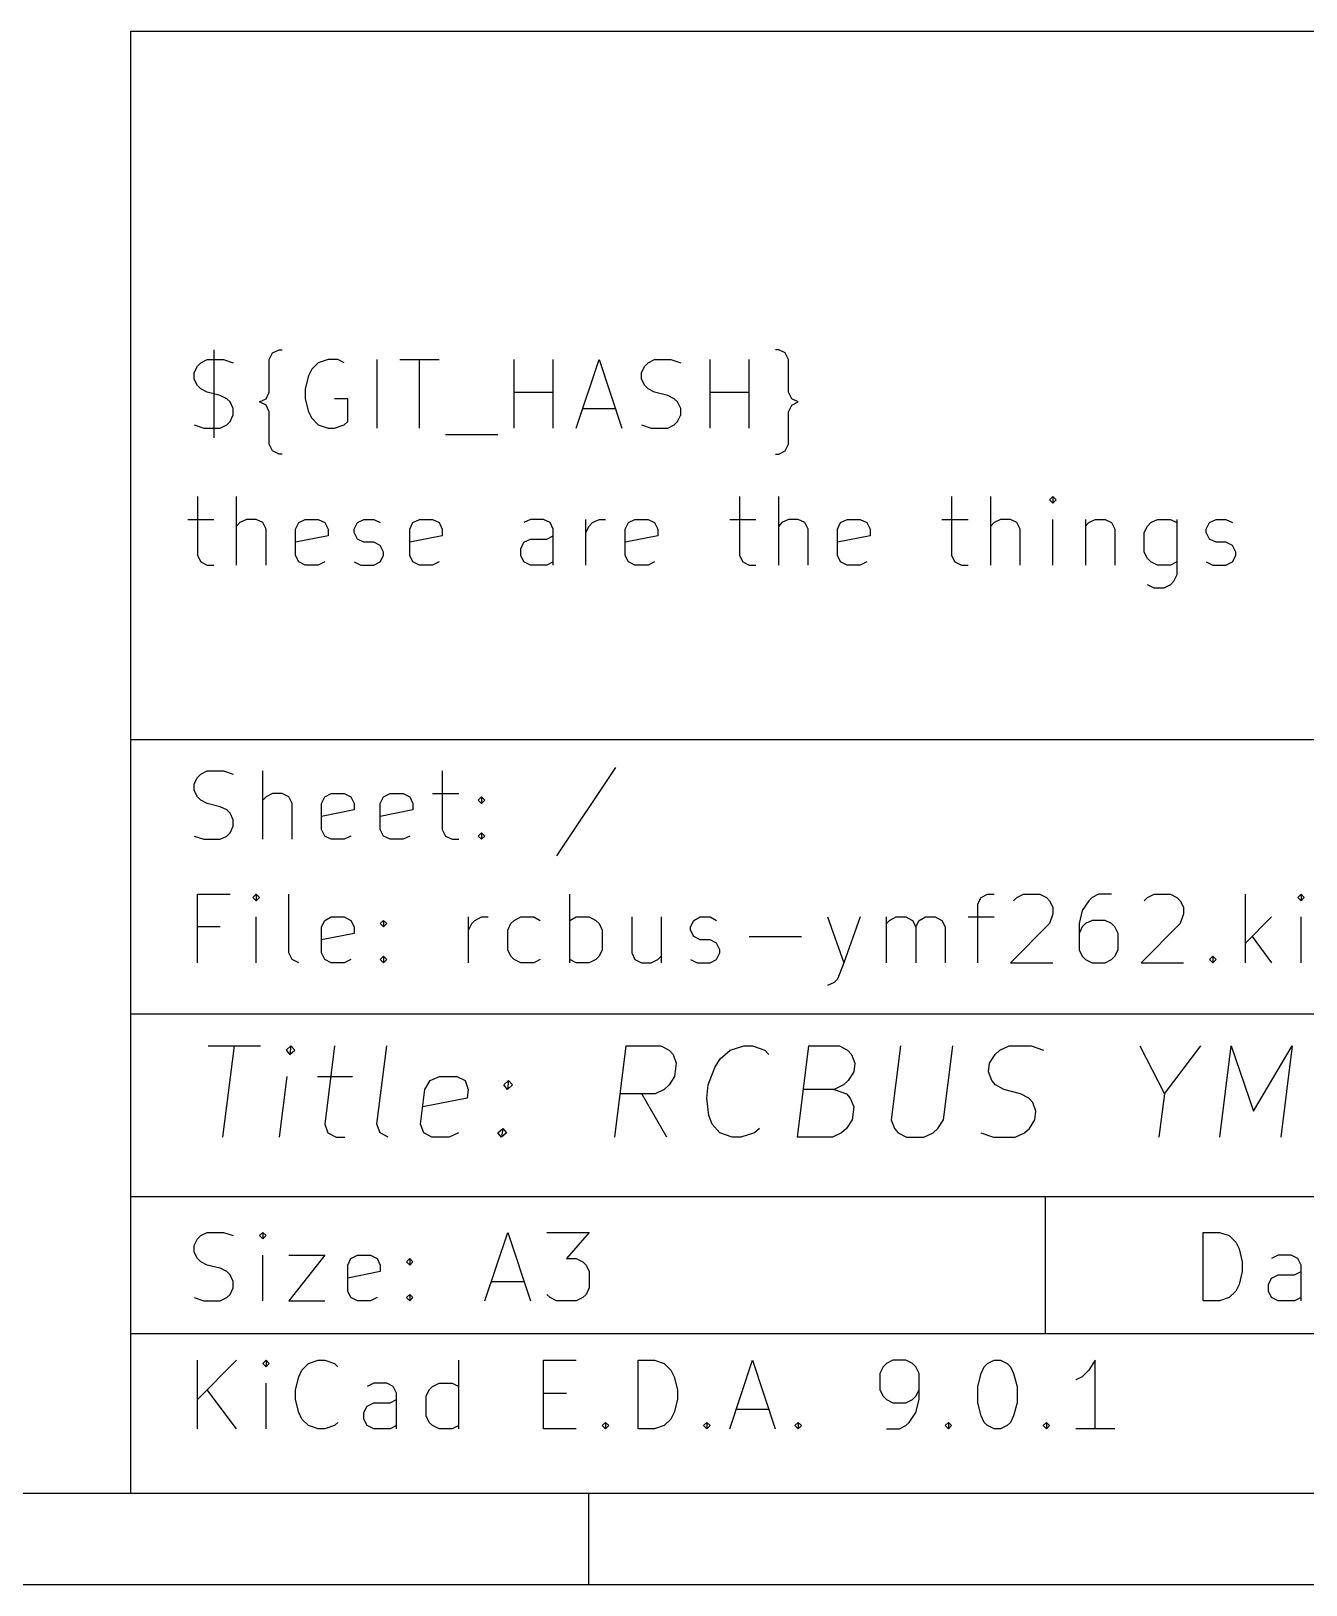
# Model space of a CAD drawing. Extents: x 0.4 to 16.1, y -11.3 to -0.4.
# Drawn here: x 11.725 to 12.823, y -11.299 to -9.961 of the extents above; entities that cross this region are included whole.
import ezdxf

# ---------------------------------------------------------------- set-up
doc = ezdxf.new("R2010")
doc.units = 0
doc.header["$MEASUREMENT"] = 0
doc.layers.add('RED2', color=1, linetype='CONTINUOUS')

msp = doc.modelspace()

# ---------------------------------------------------------------- linework, layer by layer
at = {"layer": 'RED2', "linetype": 'CONTINUOUS'}
for p, q in [((11.8106, -9.9607), (16.0626, -9.9607)), ((11.8106, -11.2206), (11.8106, -9.9607)), ((11.882, -10.2352), (11.882, -10.3111)), ((11.9298, -10.2436), (11.9326, -10.238)), ((11.9326, -10.238), (11.9382, -10.2352)), ((11.9382, -10.2352), (11.941, -10.2352)), ((12.3685, -10.2352), (12.3657, -10.2352)), ((12.3741, -10.238), (12.3685, -10.2352)), ((12.3769, -10.2436), (12.3741, -10.238)), ((11.8651, -10.2549), (11.8679, -10.2493)), ((11.8679, -10.2493), (11.8707, -10.2464)), ((11.8707, -10.2464), (11.8763, -10.2436)), ((11.8763, -10.2436), (11.8904, -10.2436)), ((11.8904, -10.2436), (11.8988, -10.2464)), ((11.9298, -10.2718), (11.9298, -10.2436)), ((11.9663, -10.2521), (11.9635, -10.2577)), ((11.972, -10.2464), (11.9663, -10.2521)), ((11.9804, -10.2436), (11.972, -10.2464)), ((11.9888, -10.2436), (11.9804, -10.2436)), ((11.9944, -10.2464), (11.9888, -10.2436)), ((12.0226, -10.3027), (12.0226, -10.2436)), ((12.0423, -10.2436), (12.076, -10.2436)), ((12.0591, -10.3027), (12.0591, -10.2436)), ((12.1407, -10.3027), (12.1407, -10.2436)), ((12.1744, -10.3027), (12.1744, -10.2436)), ((12.1941, -10.3027), (12.2138, -10.2436)), ((12.2138, -10.2436), (12.2335, -10.3027)), ((12.2504, -10.2549), (12.2532, -10.2493)), ((12.2532, -10.2493), (12.256, -10.2464)), ((12.256, -10.2464), (12.2616, -10.2436)), ((12.2616, -10.2436), (12.2757, -10.2436)), ((12.2757, -10.2436), (12.2841, -10.2464)), ((12.3094, -10.3027), (12.3094, -10.2436)), ((12.3432, -10.3027), (12.3432, -10.2436)), ((12.3769, -10.2718), (12.3769, -10.2436)), ((11.8651, -10.2605), (11.8651, -10.2549)), ((11.8679, -10.2661), (11.8651, -10.2605)), ((11.8707, -10.2689), (11.8679, -10.2661)), ((11.9635, -10.2577), (11.9607, -10.2689)), ((12.2504, -10.2605), (12.2504, -10.2549)), ((12.2532, -10.2661), (12.2504, -10.2605)), ((12.256, -10.2689), (12.2532, -10.2661)), ((11.8763, -10.2718), (11.8707, -10.2689)), ((11.8876, -10.2746), (11.8763, -10.2718)), ((11.8932, -10.2774), (11.8876, -10.2746)), ((11.896, -10.2802), (11.8932, -10.2774)), ((11.8988, -10.2858), (11.896, -10.2802)), ((11.9213, -10.2802), (11.927, -10.2774)), ((11.927, -10.283), (11.9213, -10.2802)), ((11.927, -10.2774), (11.9298, -10.2718)), ((11.9607, -10.2689), (11.9607, -10.2774)), ((11.9607, -10.2774), (11.9635, -10.2886)), ((11.9973, -10.2774), (11.986, -10.2774)), ((11.9973, -10.2971), (11.9973, -10.2774)), ((12.1407, -10.2718), (12.1744, -10.2718)), ((12.2616, -10.2718), (12.256, -10.2689)), ((12.2729, -10.2746), (12.2616, -10.2718)), ((12.2785, -10.2774), (12.2729, -10.2746)), ((12.2813, -10.2802), (12.2785, -10.2774)), ((12.2841, -10.2858), (12.2813, -10.2802)), ((12.3094, -10.2718), (12.3432, -10.2718)), ((12.3797, -10.2774), (12.3769, -10.2718)), ((12.3853, -10.2802), (12.3797, -10.2774)), ((12.3797, -10.283), (12.3853, -10.2802)), ((11.896, -10.2971), (11.8988, -10.2914)), ((11.8988, -10.2914), (11.8988, -10.2858)), ((11.9298, -10.2886), (11.927, -10.283)), ((11.9298, -10.3167), (11.9298, -10.2886)), ((11.9635, -10.2886), (11.9663, -10.2943)), ((12.1997, -10.2858), (12.2279, -10.2858)), ((12.2813, -10.2971), (12.2841, -10.2914)), ((12.2841, -10.2914), (12.2841, -10.2858)), ((12.3769, -10.2886), (12.3797, -10.283)), ((12.3769, -10.3167), (12.3769, -10.2886)), ((11.8651, -10.2999), (11.8735, -10.3027)), ((11.8735, -10.3027), (11.8876, -10.3027)), ((11.8876, -10.3027), (11.8932, -10.2999)), ((11.8932, -10.2999), (11.896, -10.2971)), ((11.9663, -10.2943), (11.972, -10.2999)), ((11.972, -10.2999), (11.9804, -10.3027)), ((11.9804, -10.3027), (11.986, -10.3027)), ((11.986, -10.3027), (11.9944, -10.2999)), ((11.9944, -10.2999), (11.9973, -10.2971)), ((12.2504, -10.2999), (12.2588, -10.3027)), ((12.2588, -10.3027), (12.2729, -10.3027)), ((12.2729, -10.3027), (12.2785, -10.2999)), ((12.2785, -10.2999), (12.2813, -10.2971)), ((11.9326, -10.3224), (11.9298, -10.3167)), ((12.0816, -10.3083), (12.1266, -10.3083)), ((12.3741, -10.3224), (12.3769, -10.3167)), ((11.9382, -10.3252), (11.9326, -10.3224)), ((11.941, -10.3252), (11.9382, -10.3252)), ((12.3657, -10.3252), (12.3685, -10.3252)), ((12.3685, -10.3252), (12.3741, -10.3224)), ((11.8679, -10.3617), (11.8679, -10.4124)), ((11.9016, -10.4208), (11.9016, -10.3617)), ((12.3347, -10.3617), (12.3347, -10.4124)), ((12.3685, -10.4208), (12.3685, -10.3617)), ((12.5175, -10.3617), (12.5175, -10.4124)), ((12.5512, -10.4208), (12.5512, -10.3617)), ((12.6047, -10.3617), (12.6019, -10.3646)), ((12.6019, -10.3646), (12.6047, -10.3674)), ((12.6075, -10.3646), (12.6047, -10.3617)), ((12.6047, -10.3617), (12.6047, -10.3674)), ((12.6047, -10.3674), (12.6075, -10.3646)), ((11.8595, -10.3814), (11.882, -10.3814)), ((11.9045, -10.3842), (11.9016, -10.3871)), ((11.9101, -10.3814), (11.9045, -10.3842)), ((11.9185, -10.3814), (11.9101, -10.3814)), ((11.9241, -10.3842), (11.9185, -10.3814)), ((11.927, -10.3899), (11.9241, -10.3842)), ((11.9523, -10.3899), (11.9551, -10.3842)), ((11.9551, -10.3842), (11.9607, -10.3814)), ((11.9607, -10.3814), (11.9719, -10.3814)), ((11.9719, -10.3814), (11.9776, -10.3842)), ((11.9776, -10.3842), (11.9804, -10.3899)), ((12.0029, -10.3899), (12.0057, -10.3842)), ((12.0057, -10.3842), (12.0113, -10.3814)), ((12.0113, -10.3814), (12.0198, -10.3814)), ((12.0198, -10.3814), (12.0254, -10.3842)), ((12.0507, -10.3899), (12.0535, -10.3842)), ((12.0535, -10.3842), (12.0591, -10.3814)), ((12.0591, -10.3814), (12.0704, -10.3814)), ((12.0704, -10.3814), (12.076, -10.3842)), ((12.076, -10.3842), (12.0788, -10.3899)), ((12.1547, -10.3814), (12.1491, -10.3842)), ((12.166, -10.3814), (12.1547, -10.3814)), ((12.1716, -10.3842), (12.166, -10.3814)), ((12.1744, -10.3899), (12.1716, -10.3842)), ((12.2025, -10.4208), (12.2025, -10.3814)), ((12.2025, -10.3927), (12.2054, -10.3871)), ((12.2054, -10.3871), (12.2082, -10.3842)), ((12.2082, -10.3842), (12.2138, -10.3814)), ((12.2138, -10.3814), (12.2194, -10.3814)), ((12.2363, -10.3899), (12.2391, -10.3842)), ((12.2391, -10.3842), (12.2447, -10.3814)), ((12.2447, -10.3814), (12.256, -10.3814)), ((12.256, -10.3814), (12.2616, -10.3842)), ((12.2616, -10.3842), (12.2644, -10.3899)), ((12.3263, -10.3814), (12.3488, -10.3814)), ((12.3713, -10.3842), (12.3685, -10.3871)), ((12.3769, -10.3814), (12.3713, -10.3842)), ((12.3853, -10.3814), (12.3769, -10.3814)), ((12.391, -10.3842), (12.3853, -10.3814)), ((12.3938, -10.3899), (12.391, -10.3842)), ((12.4191, -10.3899), (12.4219, -10.3842)), ((12.4219, -10.3842), (12.4275, -10.3814)), ((12.4275, -10.3814), (12.4388, -10.3814)), ((12.4388, -10.3814), (12.4444, -10.3842)), ((12.4444, -10.3842), (12.4472, -10.3899)), ((12.5091, -10.3814), (12.5316, -10.3814)), ((12.5541, -10.3842), (12.5512, -10.3871)), ((12.5597, -10.3814), (12.5541, -10.3842)), ((12.5681, -10.3814), (12.5597, -10.3814)), ((12.5737, -10.3842), (12.5681, -10.3814)), ((12.5766, -10.3899), (12.5737, -10.3842)), ((12.6047, -10.4208), (12.6047, -10.3814)), ((12.6328, -10.3814), (12.6328, -10.4208)), ((12.6328, -10.3871), (12.6356, -10.3842)), ((12.6356, -10.3842), (12.6412, -10.3814)), ((12.6412, -10.3814), (12.6497, -10.3814)), ((12.6497, -10.3814), (12.6553, -10.3842)), ((12.6553, -10.3842), (12.6581, -10.3899)), ((12.6834, -10.3927), (12.6862, -10.3871)), ((12.6862, -10.3871), (12.689, -10.3842)), ((12.689, -10.3842), (12.6947, -10.3814)), ((12.6947, -10.3814), (12.7059, -10.3814)), ((12.7059, -10.3814), (12.7115, -10.3842)), ((12.7115, -10.3814), (12.7115, -10.4292)), ((12.7368, -10.3899), (12.7397, -10.3842)), ((12.7397, -10.3842), (12.7453, -10.3814)), ((12.7453, -10.3814), (12.7537, -10.3814)), ((12.7537, -10.3814), (12.7593, -10.3842)), ((11.927, -10.4208), (11.927, -10.3899)), ((11.9523, -10.4124), (11.9523, -10.3899)), ((11.9804, -10.3955), (11.9523, -10.4011)), ((11.9804, -10.3899), (11.9804, -10.3955)), ((12.0029, -10.3927), (12.0029, -10.3899)), ((12.0057, -10.3983), (12.0029, -10.3927)), ((12.0113, -10.4011), (12.0057, -10.3983)), ((12.0507, -10.4124), (12.0507, -10.3899)), ((12.0788, -10.3955), (12.0507, -10.4011)), ((12.0788, -10.3899), (12.0788, -10.3955)), ((12.1491, -10.4011), (12.1547, -10.3983)), ((12.1547, -10.3983), (12.1688, -10.3983)), ((12.1688, -10.3983), (12.1744, -10.3955)), ((12.1744, -10.4208), (12.1744, -10.3899)), ((12.2363, -10.4124), (12.2363, -10.3899)), ((12.2644, -10.3955), (12.2363, -10.4011)), ((12.2644, -10.3899), (12.2644, -10.3955)), ((12.3938, -10.4208), (12.3938, -10.3899)), ((12.4191, -10.4124), (12.4191, -10.3899)), ((12.4472, -10.3955), (12.4191, -10.4011)), ((12.4472, -10.3899), (12.4472, -10.3955)), ((12.5766, -10.4208), (12.5766, -10.3899)), ((12.6581, -10.3899), (12.6581, -10.4208)), ((12.6834, -10.4096), (12.6834, -10.3927)), ((12.7368, -10.3927), (12.7368, -10.3899)), ((12.7397, -10.3983), (12.7368, -10.3927)), ((12.7453, -10.4011), (12.7397, -10.3983)), ((11.8679, -10.4124), (11.8707, -10.418)), ((11.9551, -10.418), (11.9523, -10.4124)), ((12.0198, -10.4011), (12.0113, -10.4011)), ((12.0254, -10.4039), (12.0198, -10.4011)), ((12.0282, -10.4096), (12.0254, -10.4039)), ((12.0254, -10.418), (12.0282, -10.4124)), ((12.0282, -10.4124), (12.0282, -10.4096)), ((12.0535, -10.418), (12.0507, -10.4124)), ((12.1463, -10.4067), (12.1491, -10.4011)), ((12.1463, -10.4124), (12.1463, -10.4067)), ((12.1491, -10.418), (12.1463, -10.4124)), ((12.2391, -10.418), (12.2363, -10.4124)), ((12.3347, -10.4124), (12.3375, -10.418)), ((12.4219, -10.418), (12.4191, -10.4124)), ((12.5175, -10.4124), (12.5203, -10.418)), ((12.6862, -10.4152), (12.6834, -10.4096)), ((12.7537, -10.4011), (12.7453, -10.4011)), ((12.7593, -10.4039), (12.7537, -10.4011)), ((12.7622, -10.4096), (12.7593, -10.4039)), ((12.7593, -10.418), (12.7622, -10.4124)), ((12.7622, -10.4124), (12.7622, -10.4096)), ((11.8707, -10.418), (11.8763, -10.4208)), ((11.8763, -10.4208), (11.882, -10.4208)), ((11.9607, -10.4208), (11.9551, -10.418)), ((11.9719, -10.4208), (11.9607, -10.4208)), ((11.9776, -10.418), (11.9719, -10.4208)), ((12.0029, -10.418), (12.0085, -10.4208)), ((12.0085, -10.4208), (12.0198, -10.4208)), ((12.0198, -10.4208), (12.0254, -10.418)), ((12.0591, -10.4208), (12.0535, -10.418)), ((12.0704, -10.4208), (12.0591, -10.4208)), ((12.076, -10.418), (12.0704, -10.4208)), ((12.1547, -10.4208), (12.1491, -10.418)), ((12.1688, -10.4208), (12.1547, -10.4208)), ((12.1744, -10.418), (12.1688, -10.4208)), ((12.2447, -10.4208), (12.2391, -10.418)), ((12.256, -10.4208), (12.2447, -10.4208)), ((12.2616, -10.418), (12.256, -10.4208)), ((12.3375, -10.418), (12.3432, -10.4208)), ((12.3432, -10.4208), (12.3488, -10.4208)), ((12.4275, -10.4208), (12.4219, -10.418)), ((12.4388, -10.4208), (12.4275, -10.4208)), ((12.4444, -10.418), (12.4388, -10.4208)), ((12.5203, -10.418), (12.5259, -10.4208)), ((12.5259, -10.4208), (12.5316, -10.4208)), ((12.689, -10.418), (12.6862, -10.4152)), ((12.6947, -10.4208), (12.689, -10.418)), ((12.7059, -10.4208), (12.6947, -10.4208)), ((12.7115, -10.418), (12.7059, -10.4208)), ((12.7368, -10.418), (12.7425, -10.4208)), ((12.7425, -10.4208), (12.7537, -10.4208)), ((12.7537, -10.4208), (12.7593, -10.418)), ((12.6919, -10.4405), (12.6862, -10.4377)), ((12.7003, -10.4405), (12.6919, -10.4405)), ((12.7059, -10.4377), (12.7003, -10.4405)), ((12.7087, -10.4349), (12.7059, -10.4377)), ((12.7115, -10.4292), (12.7087, -10.4349)), ((11.8106, -10.571), (16.0626, -10.571)), ((11.8679, -10.6036), (11.8707, -10.6008)), ((11.8707, -10.6008), (11.8763, -10.598)), ((11.8763, -10.598), (11.8904, -10.598)), ((11.8904, -10.598), (11.8988, -10.6008)), ((11.9241, -10.657), (11.9241, -10.598)), ((12.0788, -10.598), (12.0788, -10.6486)), ((12.2279, -10.5952), (12.1772, -10.6711)), ((11.8651, -10.6092), (11.8679, -10.6036)), ((11.8651, -10.6148), (11.8651, -10.6092)), ((11.8679, -10.6205), (11.8651, -10.6148)), ((11.8707, -10.6233), (11.8679, -10.6205)), ((11.8763, -10.6261), (11.8707, -10.6233)), ((11.8876, -10.6289), (11.8763, -10.6261)), ((11.927, -10.6205), (11.9241, -10.6233)), ((11.9326, -10.6176), (11.927, -10.6205)), ((11.941, -10.6176), (11.9326, -10.6176)), ((11.9466, -10.6205), (11.941, -10.6176)), ((11.9495, -10.6261), (11.9466, -10.6205)), ((11.9495, -10.657), (11.9495, -10.6261)), ((11.9748, -10.6261), (11.9776, -10.6205)), ((11.9748, -10.6486), (11.9748, -10.6261)), ((11.9776, -10.6205), (11.9832, -10.6176)), ((11.9832, -10.6176), (11.9944, -10.6176)), ((11.9944, -10.6176), (12.0001, -10.6205)), ((12.0001, -10.6205), (12.0029, -10.6261)), ((12.0029, -10.6261), (12.0029, -10.6317)), ((12.0254, -10.6261), (12.0282, -10.6205)), ((12.0254, -10.6486), (12.0254, -10.6261)), ((12.0282, -10.6205), (12.0338, -10.6176)), ((12.0338, -10.6176), (12.0451, -10.6176)), ((12.0451, -10.6176), (12.0507, -10.6205)), ((12.0507, -10.6205), (12.0535, -10.6261)), ((12.0535, -10.6261), (12.0535, -10.6317)), ((12.0704, -10.6176), (12.0929, -10.6176)), ((12.1097, -10.6233), (12.1126, -10.6205)), ((12.1126, -10.6261), (12.1097, -10.6233)), ((12.1126, -10.6205), (12.1154, -10.6233)), ((12.1126, -10.6205), (12.1126, -10.6261)), ((12.1154, -10.6233), (12.1126, -10.6261)), ((11.8932, -10.6317), (11.8876, -10.6289)), ((11.896, -10.6345), (11.8932, -10.6317)), ((11.8988, -10.6401), (11.896, -10.6345)), ((11.8988, -10.6458), (11.8988, -10.6401)), ((12.0029, -10.6317), (11.9748, -10.6373)), ((12.0535, -10.6317), (12.0254, -10.6373)), ((11.8651, -10.6542), (11.8735, -10.657)), ((11.8876, -10.657), (11.8932, -10.6542)), ((11.8932, -10.6542), (11.896, -10.6514)), ((11.896, -10.6514), (11.8988, -10.6458)), ((11.9776, -10.6542), (11.9748, -10.6486)), ((11.9832, -10.657), (11.9776, -10.6542)), ((12.0001, -10.6542), (11.9944, -10.657)), ((12.0282, -10.6542), (12.0254, -10.6486)), ((12.0338, -10.657), (12.0282, -10.6542)), ((12.0507, -10.6542), (12.0451, -10.657)), ((12.0788, -10.6486), (12.0816, -10.6542)), ((12.0816, -10.6542), (12.0872, -10.657)), ((12.1097, -10.6542), (12.1126, -10.6514)), ((12.1126, -10.657), (12.1097, -10.6542)), ((12.1126, -10.6514), (12.1154, -10.6542)), ((12.1126, -10.6514), (12.1126, -10.657)), ((12.1154, -10.6542), (12.1126, -10.657)), ((11.8735, -10.657), (11.8876, -10.657)), ((11.9944, -10.657), (11.9832, -10.657)), ((12.0451, -10.657), (12.0338, -10.657)), ((12.0872, -10.657), (12.0929, -10.657)), ((11.8679, -10.7633), (11.8679, -10.7043)), ((11.8679, -10.7043), (11.896, -10.7043)), ((11.9185, -10.7043), (11.9157, -10.7071)), ((11.9157, -10.7071), (11.9185, -10.7099)), ((11.9213, -10.7071), (11.9185, -10.7043)), ((11.9185, -10.7043), (11.9185, -10.7099)), ((11.9185, -10.7099), (11.9213, -10.7071)), ((11.9466, -10.7549), (11.9466, -10.7043)), ((12.1885, -10.7633), (12.1885, -10.7043)), ((12.54, -10.7127), (12.5428, -10.7071)), ((12.5428, -10.7071), (12.5484, -10.7043)), ((12.5484, -10.7043), (12.5541, -10.7043)), ((12.5709, -10.7099), (12.5737, -10.7071)), ((12.5737, -10.7071), (12.5794, -10.7043)), ((12.5794, -10.7043), (12.5934, -10.7043)), ((12.5934, -10.7043), (12.5991, -10.7071)), ((12.5991, -10.7071), (12.6019, -10.7099)), ((12.6384, -10.7071), (12.6356, -10.7099)), ((12.6441, -10.7043), (12.6384, -10.7071)), ((12.6553, -10.7043), (12.6441, -10.7043)), ((12.6834, -10.7099), (12.6862, -10.7071)), ((12.6862, -10.7071), (12.6919, -10.7043)), ((12.6919, -10.7043), (12.7059, -10.7043)), ((12.7059, -10.7043), (12.7115, -10.7071)), ((12.7115, -10.7071), (12.7144, -10.7099)), ((12.7706, -10.7633), (12.7706, -10.7043)), ((12.8184, -10.7043), (12.8156, -10.7071)), ((12.8156, -10.7071), (12.8184, -10.7099)), ((12.8212, -10.7071), (12.8184, -10.7043)), ((12.8184, -10.7043), (12.8184, -10.7099)), ((12.8184, -10.7099), (12.8212, -10.7071)), ((12.54, -10.7633), (12.54, -10.7127)), ((12.6019, -10.7099), (12.6047, -10.7155)), ((12.6047, -10.7211), (12.6019, -10.7296)), ((12.6047, -10.7155), (12.6047, -10.7211)), ((12.63, -10.7183), (12.6272, -10.7296)), ((12.6356, -10.7099), (12.63, -10.7183)), ((12.7144, -10.7099), (12.7172, -10.7155)), ((12.7172, -10.7211), (12.7144, -10.7296)), ((12.7172, -10.7155), (12.7172, -10.7211)), ((11.8876, -10.7324), (11.8679, -10.7324)), ((11.9185, -10.7633), (11.9185, -10.7239)), ((11.9748, -10.7324), (11.9776, -10.7268)), ((11.9748, -10.7549), (11.9748, -10.7324)), ((11.9776, -10.7268), (11.9832, -10.7239)), ((11.9832, -10.7239), (11.9944, -10.7239)), ((11.9944, -10.7239), (12.0001, -10.7268)), ((12.0001, -10.7268), (12.0029, -10.7324)), ((12.0029, -10.7324), (12.0029, -10.738)), ((12.0254, -10.7296), (12.0282, -10.7268)), ((12.0282, -10.7324), (12.0254, -10.7296)), ((12.0282, -10.7268), (12.031, -10.7296)), ((12.0282, -10.7268), (12.0282, -10.7324)), ((12.031, -10.7296), (12.0282, -10.7324)), ((12.1013, -10.7633), (12.1013, -10.7239)), ((12.1013, -10.7352), (12.1041, -10.7296)), ((12.1041, -10.7296), (12.1069, -10.7268)), ((12.1069, -10.7268), (12.1126, -10.7239)), ((12.1126, -10.7239), (12.1182, -10.7239)), ((12.1351, -10.7352), (12.1379, -10.7296)), ((12.1351, -10.7521), (12.1351, -10.7352)), ((12.1379, -10.7296), (12.1407, -10.7268)), ((12.1407, -10.7268), (12.1463, -10.7239)), ((12.1463, -10.7239), (12.1576, -10.7239)), ((12.1576, -10.7239), (12.1632, -10.7268)), ((12.1885, -10.7268), (12.1941, -10.7239)), ((12.1941, -10.7239), (12.2054, -10.7239)), ((12.2054, -10.7239), (12.211, -10.7268)), ((12.211, -10.7268), (12.2138, -10.7296)), ((12.2138, -10.7296), (12.2166, -10.7352)), ((12.2166, -10.7352), (12.2166, -10.7521)), ((12.2419, -10.7239), (12.2419, -10.7549)), ((12.2672, -10.7239), (12.2672, -10.7633)), ((12.2925, -10.7324), (12.2953, -10.7268)), ((12.2925, -10.7352), (12.2925, -10.7324)), ((12.2953, -10.7408), (12.2925, -10.7352)), ((12.2953, -10.7268), (12.301, -10.7239)), ((12.301, -10.7239), (12.3094, -10.7239)), ((12.3094, -10.7239), (12.315, -10.7268)), ((12.4106, -10.7239), (12.4247, -10.7633)), ((12.4388, -10.7239), (12.4247, -10.7633)), ((12.4613, -10.7633), (12.4613, -10.7239)), ((12.4613, -10.7296), (12.4641, -10.7268)), ((12.4641, -10.7268), (12.4697, -10.7239)), ((12.4697, -10.7239), (12.4781, -10.7239)), ((12.4781, -10.7239), (12.4838, -10.7268)), ((12.4838, -10.7268), (12.4866, -10.7324)), ((12.4866, -10.7324), (12.4894, -10.7268)), ((12.4866, -10.7324), (12.4866, -10.7633)), ((12.4894, -10.7268), (12.495, -10.7239)), ((12.495, -10.7239), (12.5034, -10.7239)), ((12.5034, -10.7239), (12.5091, -10.7268)), ((12.5091, -10.7268), (12.5119, -10.7324)), ((12.5119, -10.7324), (12.5119, -10.7633)), ((12.5316, -10.7239), (12.5541, -10.7239)), ((12.6019, -10.7296), (12.5681, -10.7633)), ((12.6272, -10.7296), (12.6272, -10.7521)), ((12.63, -10.7324), (12.6272, -10.738)), ((12.6328, -10.7296), (12.63, -10.7324)), ((12.6384, -10.7268), (12.6328, -10.7296)), ((12.6497, -10.7268), (12.6384, -10.7268)), ((12.6553, -10.7296), (12.6497, -10.7268)), ((12.6581, -10.7324), (12.6553, -10.7296)), ((12.6609, -10.738), (12.6581, -10.7324)), ((12.7144, -10.7296), (12.6806, -10.7633)), ((12.7931, -10.7239), (12.7706, -10.7464)), ((12.8184, -10.7633), (12.8184, -10.7239)), ((12.0029, -10.738), (11.9748, -10.7436)), ((12.301, -10.7436), (12.2953, -10.7408)), ((12.3094, -10.7436), (12.301, -10.7436)), ((12.315, -10.7464), (12.3094, -10.7436)), ((12.3178, -10.7521), (12.315, -10.7464)), ((12.3432, -10.7408), (12.3881, -10.7408)), ((12.6609, -10.7521), (12.6609, -10.738)), ((12.7762, -10.7408), (12.7931, -10.7633)), ((11.9495, -10.7605), (11.9466, -10.7549)), ((11.9551, -10.7633), (11.9495, -10.7605)), ((11.9776, -10.7605), (11.9748, -10.7549)), ((11.9832, -10.7633), (11.9776, -10.7605)), ((12.0001, -10.7605), (11.9944, -10.7633)), ((12.0254, -10.7605), (12.0282, -10.7577)), ((12.0282, -10.7633), (12.0254, -10.7605)), ((12.0282, -10.7577), (12.031, -10.7605)), ((12.0282, -10.7577), (12.0282, -10.7633)), ((12.031, -10.7605), (12.0282, -10.7633)), ((12.1379, -10.7577), (12.1351, -10.7521)), ((12.1407, -10.7605), (12.1379, -10.7577)), ((12.1463, -10.7633), (12.1407, -10.7605)), ((12.1632, -10.7605), (12.1576, -10.7633)), ((12.1941, -10.7633), (12.1885, -10.7605)), ((12.211, -10.7605), (12.2054, -10.7633)), ((12.2138, -10.7577), (12.211, -10.7605)), ((12.2166, -10.7521), (12.2138, -10.7577)), ((12.2419, -10.7549), (12.2447, -10.7605)), ((12.2447, -10.7605), (12.2504, -10.7633)), ((12.2588, -10.7633), (12.2644, -10.7605)), ((12.2644, -10.7605), (12.2672, -10.7577)), ((12.2925, -10.7605), (12.2982, -10.7633)), ((12.3094, -10.7633), (12.315, -10.7605)), ((12.315, -10.7605), (12.3178, -10.7549)), ((12.3178, -10.7549), (12.3178, -10.7521)), ((12.6272, -10.7521), (12.63, -10.7577)), ((12.63, -10.7577), (12.6328, -10.7605)), ((12.6328, -10.7605), (12.6384, -10.7633)), ((12.6497, -10.7633), (12.6553, -10.7605)), ((12.6553, -10.7605), (12.6581, -10.7577)), ((12.6581, -10.7577), (12.6609, -10.7521)), ((12.7397, -10.7605), (12.7425, -10.7577)), ((12.7425, -10.7633), (12.7397, -10.7605)), ((12.7425, -10.7577), (12.7453, -10.7605)), ((12.7425, -10.7577), (12.7425, -10.7633)), ((12.7453, -10.7605), (12.7425, -10.7633)), ((11.9944, -10.7633), (11.9832, -10.7633)), ((12.1576, -10.7633), (12.1463, -10.7633)), ((12.2054, -10.7633), (12.1941, -10.7633)), ((12.2504, -10.7633), (12.2588, -10.7633)), ((12.2982, -10.7633), (12.3094, -10.7633)), ((12.4247, -10.7633), (12.4191, -10.7774)), ((12.5681, -10.7633), (12.6047, -10.7633)), ((12.6384, -10.7633), (12.6497, -10.7633)), ((12.6806, -10.7633), (12.7172, -10.7633)), ((12.4163, -10.7802), (12.4106, -10.783)), ((12.4191, -10.7774), (12.4163, -10.7802)), ((11.8106, -10.8072), (16.0626, -10.8072)), ((11.8772, -10.8349), (11.9222, -10.8349)), ((11.8898, -10.9136), (11.8997, -10.8349)), ((11.9484, -10.8349), (11.9442, -10.8387)), ((11.9442, -10.8387), (11.9475, -10.8424)), ((11.9484, -10.8349), (11.9475, -10.8424)), ((11.9475, -10.8424), (11.9517, -10.8387)), ((11.9517, -10.8387), (11.9484, -10.8349)), ((11.9859, -10.8349), (11.9775, -10.9024)), ((12.0225, -10.9024), (12.0309, -10.8349)), ((12.2273, -10.9136), (12.2371, -10.8349)), ((12.2371, -10.8349), (12.2671, -10.8349)), ((12.2671, -10.8349), (12.2742, -10.8387)), ((12.2742, -10.8387), (12.2775, -10.8424)), ((12.2775, -10.8424), (12.2803, -10.8499)), ((12.3182, -10.8462), (12.3267, -10.8387)), ((12.3267, -10.8387), (12.3384, -10.8349)), ((12.3384, -10.8349), (12.3459, -10.8349)), ((12.3459, -10.8349), (12.3567, -10.8387)), ((12.3567, -10.8387), (12.3599, -10.8424)), ((12.3848, -10.9136), (12.3946, -10.8349)), ((12.3946, -10.8349), (12.4209, -10.8349)), ((12.4209, -10.8349), (12.4279, -10.8387)), ((12.4279, -10.8387), (12.4312, -10.8424)), ((12.4312, -10.8424), (12.434, -10.8499)), ((12.4734, -10.8349), (12.4654, -10.8986)), ((12.5104, -10.8986), (12.5184, -10.8349)), ((12.5502, -10.8499), (12.5549, -10.8424)), ((12.5549, -10.8424), (12.5591, -10.8387)), ((12.5591, -10.8387), (12.5671, -10.8349)), ((12.5671, -10.8349), (12.5859, -10.8349)), ((12.5859, -10.8349), (12.5966, -10.8387)), ((12.6796, -10.8349), (12.7007, -10.8761)), ((12.7007, -10.8761), (12.7321, -10.8349)), ((12.7485, -10.9136), (12.7583, -10.8349)), ((12.7583, -10.8349), (12.7775, -10.8911)), ((12.7775, -10.8911), (12.8108, -10.8349)), ((12.8108, -10.8349), (12.801, -10.9136)), ((12.2803, -10.8499), (12.2789, -10.8612)), ((12.3079, -10.8686), (12.3135, -10.8537)), ((12.3135, -10.8537), (12.3182, -10.8462)), ((12.434, -10.8499), (12.4331, -10.8574)), ((12.5493, -10.8574), (12.5502, -10.8499)), ((11.9386, -10.9136), (11.9451, -10.8612)), ((11.9714, -10.8612), (12.0014, -10.8612)), ((12.0637, -10.8724), (12.0684, -10.8649)), ((12.0684, -10.8649), (12.0764, -10.8612)), ((12.0764, -10.8612), (12.0914, -10.8612)), ((12.0914, -10.8612), (12.0984, -10.8649)), ((12.0984, -10.8649), (12.1012, -10.8724)), ((12.1317, -10.8686), (12.1359, -10.8649)), ((12.135, -10.8724), (12.1317, -10.8686)), ((12.1359, -10.8649), (12.135, -10.8724)), ((12.1392, -10.8686), (12.135, -10.8724)), ((12.1359, -10.8649), (12.1392, -10.8686)), ((12.2742, -10.8686), (12.27, -10.8724)), ((12.2789, -10.8612), (12.2742, -10.8686)), ((12.3065, -10.8799), (12.3079, -10.8686)), ((12.4242, -10.8686), (12.4162, -10.8724)), ((12.4284, -10.8649), (12.4242, -10.8686)), ((12.4331, -10.8574), (12.4284, -10.8649)), ((12.5521, -10.8649), (12.5493, -10.8574)), ((12.5554, -10.8686), (12.5521, -10.8649)), ((12.5624, -10.8724), (12.5554, -10.8686)), ((12.06, -10.9024), (12.0637, -10.8724)), ((12.1003, -10.8799), (12.0619, -10.8874)), ((12.1012, -10.8724), (12.1003, -10.8799)), ((12.262, -10.8761), (12.232, -10.8761)), ((12.2723, -10.9136), (12.2507, -10.8761)), ((12.27, -10.8724), (12.262, -10.8761)), ((12.3084, -10.8949), (12.3065, -10.8799)), ((12.4162, -10.8724), (12.3899, -10.8724)), ((12.4162, -10.8724), (12.427, -10.8761)), ((12.427, -10.8761), (12.4302, -10.8799)), ((12.4302, -10.8799), (12.4331, -10.8874)), ((12.5769, -10.8761), (12.5624, -10.8724)), ((12.584, -10.8799), (12.5769, -10.8761)), ((12.5873, -10.8836), (12.584, -10.8799)), ((12.7007, -10.8761), (12.696, -10.9136)), ((12.3112, -10.9024), (12.3084, -10.8949)), ((12.4331, -10.8874), (12.4317, -10.8986)), ((12.5901, -10.8911), (12.5873, -10.8836)), ((12.5891, -10.8986), (12.5901, -10.8911)), ((11.9775, -10.9024), (11.9803, -10.9099)), ((12.0253, -10.9099), (12.0225, -10.9024)), ((12.0628, -10.9099), (12.06, -10.9024)), ((12.1265, -10.9099), (12.1308, -10.9061)), ((12.1308, -10.9061), (12.1298, -10.9136)), ((12.1308, -10.9061), (12.134, -10.9099)), ((12.3178, -10.9099), (12.3112, -10.9024)), ((12.352, -10.9061), (12.3478, -10.9099)), ((12.427, -10.9061), (12.4227, -10.9099)), ((12.4317, -10.8986), (12.427, -10.9061)), ((12.4654, -10.8986), (12.4682, -10.9061)), ((12.4682, -10.9061), (12.4715, -10.9099)), ((12.5015, -10.9099), (12.5057, -10.9061)), ((12.5057, -10.9061), (12.5104, -10.8986)), ((12.5802, -10.9099), (12.5844, -10.9061)), ((12.5844, -10.9061), (12.5891, -10.8986)), ((11.9803, -10.9099), (11.9873, -10.9136)), ((11.9873, -10.9136), (11.9948, -10.9136)), ((12.0323, -10.9136), (12.0253, -10.9099)), ((12.0698, -10.9136), (12.0628, -10.9099)), ((12.0848, -10.9136), (12.0698, -10.9136)), ((12.0928, -10.9099), (12.0848, -10.9136)), ((12.1298, -10.9136), (12.1265, -10.9099)), ((12.134, -10.9099), (12.1298, -10.9136)), ((12.3285, -10.9136), (12.3178, -10.9099)), ((12.336, -10.9136), (12.3285, -10.9136)), ((12.3478, -10.9099), (12.336, -10.9136)), ((12.4148, -10.9136), (12.3848, -10.9136)), ((12.4227, -10.9099), (12.4148, -10.9136)), ((12.4715, -10.9099), (12.4785, -10.9136)), ((12.4785, -10.9136), (12.4935, -10.9136)), ((12.4935, -10.9136), (12.5015, -10.9099)), ((12.5427, -10.9099), (12.5535, -10.9136)), ((12.5535, -10.9136), (12.5723, -10.9136)), ((12.5723, -10.9136), (12.5802, -10.9099)), ((11.8106, -10.9647), (16.0626, -10.9647)), ((12.598, -10.9647), (12.598, -11.0828)), ((11.8651, -11.0069), (11.8679, -11.0012)), ((11.8679, -11.0012), (11.8707, -10.9984)), ((11.8707, -10.9984), (11.8763, -10.9956)), ((11.8763, -10.9956), (11.8904, -10.9956)), ((11.8904, -10.9956), (11.8988, -10.9984)), ((11.9241, -10.9956), (11.9213, -10.9984)), ((11.9213, -10.9984), (11.9241, -11.0012)), ((11.927, -10.9984), (11.9241, -10.9956)), ((11.9241, -10.9956), (11.9241, -11.0012)), ((11.9241, -11.0012), (11.927, -10.9984)), ((12.1154, -11.0547), (12.1351, -10.9956)), ((12.1351, -10.9956), (12.1547, -11.0547)), ((12.1688, -10.9956), (12.2054, -10.9956)), ((12.2054, -10.9956), (12.1857, -11.0181)), ((12.734, -11.0547), (12.734, -10.9956)), ((12.734, -10.9956), (12.7481, -10.9956)), ((12.7481, -10.9956), (12.7565, -10.9984)), ((12.7565, -10.9984), (12.7622, -11.004)), ((11.8651, -11.0125), (11.8651, -11.0069)), ((11.8679, -11.0181), (11.8651, -11.0125)), ((11.9241, -11.0547), (11.9241, -11.0153)), ((11.9466, -11.0153), (11.9776, -11.0153)), ((11.9776, -11.0153), (11.9466, -11.0547)), ((12.0001, -11.0181), (12.0057, -11.0153)), ((12.0057, -11.0153), (12.0169, -11.0153)), ((12.0169, -11.0153), (12.0226, -11.0181)), ((12.7622, -11.004), (12.765, -11.0097)), ((12.765, -11.0097), (12.7678, -11.0209)), ((12.7987, -11.0153), (12.7931, -11.0181)), ((12.81, -11.0153), (12.7987, -11.0153)), ((12.8156, -11.0181), (12.81, -11.0153)), ((11.8707, -11.0209), (11.8679, -11.0181)), ((11.8763, -11.0237), (11.8707, -11.0209)), ((11.8876, -11.0265), (11.8763, -11.0237)), ((11.8932, -11.0293), (11.8876, -11.0265)), ((11.896, -11.0322), (11.8932, -11.0293)), ((11.9973, -11.0237), (12.0001, -11.0181)), ((11.9973, -11.0462), (11.9973, -11.0237)), ((12.0254, -11.0293), (11.9973, -11.035)), ((12.0226, -11.0181), (12.0254, -11.0237)), ((12.0254, -11.0237), (12.0254, -11.0293)), ((12.0479, -11.0209), (12.0507, -11.0181)), ((12.0507, -11.0237), (12.0479, -11.0209)), ((12.0507, -11.0181), (12.0535, -11.0209)), ((12.0507, -11.0181), (12.0507, -11.0237)), ((12.0535, -11.0209), (12.0507, -11.0237)), ((12.1857, -11.0181), (12.1941, -11.0181)), ((12.1941, -11.0181), (12.1997, -11.0209)), ((12.1997, -11.0209), (12.2026, -11.0237)), ((12.2026, -11.0237), (12.2054, -11.0293)), ((12.2054, -11.0293), (12.2054, -11.0434)), ((12.7678, -11.0293), (12.765, -11.0406)), ((12.7678, -11.0209), (12.7678, -11.0293)), ((12.8128, -11.0322), (12.8184, -11.0293)), ((12.8184, -11.0237), (12.8156, -11.0181)), ((12.8184, -11.0547), (12.8184, -11.0237)), ((11.8988, -11.0378), (11.896, -11.0322)), ((11.8988, -11.0434), (11.8988, -11.0378)), ((12.121, -11.0378), (12.1491, -11.0378)), ((12.765, -11.0406), (12.7622, -11.0462)), ((12.7903, -11.0406), (12.7931, -11.035)), ((12.7903, -11.0462), (12.7903, -11.0406)), ((12.7931, -11.035), (12.7987, -11.0322)), ((12.7987, -11.0322), (12.8128, -11.0322)), ((11.8651, -11.0518), (11.8735, -11.0547)), ((11.8735, -11.0547), (11.8876, -11.0547)), ((11.8876, -11.0547), (11.8932, -11.0518)), ((11.8932, -11.0518), (11.896, -11.049)), ((11.896, -11.049), (11.8988, -11.0434)), ((11.9466, -11.0547), (11.9776, -11.0547)), ((12.0001, -11.0518), (11.9973, -11.0462)), ((12.0057, -11.0547), (12.0001, -11.0518)), ((12.0169, -11.0547), (12.0057, -11.0547)), ((12.0226, -11.0518), (12.0169, -11.0547)), ((12.0479, -11.0518), (12.0507, -11.049)), ((12.0507, -11.0547), (12.0479, -11.0518)), ((12.0507, -11.049), (12.0535, -11.0518)), ((12.0507, -11.049), (12.0507, -11.0547)), ((12.0535, -11.0518), (12.0507, -11.0547)), ((12.1716, -11.0518), (12.1688, -11.049)), ((12.1772, -11.0547), (12.1716, -11.0518)), ((12.1941, -11.0547), (12.1772, -11.0547)), ((12.1997, -11.0518), (12.1941, -11.0547)), ((12.2026, -11.049), (12.1997, -11.0518)), ((12.2054, -11.0434), (12.2026, -11.049)), ((12.7481, -11.0547), (12.734, -11.0547)), ((12.7565, -11.0518), (12.7481, -11.0547)), ((12.7622, -11.0462), (12.7565, -11.0518)), ((12.7931, -11.0518), (12.7903, -11.0462)), ((12.7987, -11.0547), (12.7931, -11.0518)), ((12.8128, -11.0547), (12.7987, -11.0547)), ((12.8184, -11.0518), (12.8128, -11.0547)), ((11.8106, -11.0828), (16.0626, -11.0828)), ((11.8679, -11.1649), (11.8679, -11.1058)), ((11.9016, -11.1058), (11.8679, -11.1396)), ((11.927, -11.1058), (11.9241, -11.1086)), ((11.9241, -11.1086), (11.927, -11.1115)), ((11.9298, -11.1086), (11.927, -11.1058)), ((11.927, -11.1058), (11.927, -11.1115)), ((11.927, -11.1115), (11.9298, -11.1086)), ((11.9579, -11.1143), (11.9635, -11.1086)), ((11.9635, -11.1086), (11.972, -11.1058)), ((11.972, -11.1058), (11.9776, -11.1058)), ((11.9776, -11.1058), (11.986, -11.1086)), ((11.986, -11.1086), (11.9888, -11.1115)), ((12.0929, -11.1649), (12.0929, -11.1058)), ((12.166, -11.1649), (12.166, -11.1058)), ((12.166, -11.1058), (12.1941, -11.1058)), ((12.2475, -11.1649), (12.2475, -11.1058)), ((12.2475, -11.1058), (12.2616, -11.1058)), ((12.2616, -11.1058), (12.27, -11.1086)), ((12.27, -11.1086), (12.2757, -11.1143)), ((12.3263, -11.1649), (12.346, -11.1058)), ((12.346, -11.1058), (12.3656, -11.1649)), ((12.4613, -11.1086), (12.4585, -11.1115)), ((12.4669, -11.1058), (12.4613, -11.1086)), ((12.4781, -11.1058), (12.4669, -11.1058)), ((12.4838, -11.1086), (12.4781, -11.1058)), ((12.4866, -11.1115), (12.4838, -11.1086)), ((12.5456, -11.1115), (12.5484, -11.1086)), ((12.5484, -11.1086), (12.5541, -11.1058)), ((12.5541, -11.1058), (12.5597, -11.1058)), ((12.5597, -11.1058), (12.5653, -11.1086)), ((12.5653, -11.1086), (12.5681, -11.1115)), ((12.6412, -11.1058), (12.6356, -11.1143)), ((12.6412, -11.1649), (12.6412, -11.1058)), ((11.9523, -11.1311), (11.9551, -11.1199)), ((11.9551, -11.1199), (11.9579, -11.1143)), ((12.2757, -11.1143), (12.2785, -11.1199)), ((12.2785, -11.1199), (12.2813, -11.1311)), ((12.4585, -11.1115), (12.4556, -11.1171)), ((12.4556, -11.1171), (12.4556, -11.1311)), ((12.4894, -11.1171), (12.4866, -11.1115)), ((12.4894, -11.1396), (12.4894, -11.1171)), ((12.54, -11.1283), (12.5428, -11.1171)), ((12.5428, -11.1171), (12.5456, -11.1115)), ((12.5681, -11.1115), (12.5709, -11.1171)), ((12.5709, -11.1171), (12.5738, -11.1283)), ((12.63, -11.1199), (12.6244, -11.1227)), ((12.6356, -11.1143), (12.63, -11.1199)), ((11.9016, -11.1649), (11.8763, -11.1311)), ((11.927, -11.1649), (11.927, -11.1255)), ((11.9523, -11.1396), (11.9523, -11.1311)), ((12.0198, -11.1255), (12.0141, -11.1283)), ((12.031, -11.1255), (12.0198, -11.1255)), ((12.0366, -11.1283), (12.031, -11.1255)), ((12.0394, -11.134), (12.0366, -11.1283)), ((12.0394, -11.1649), (12.0394, -11.134)), ((12.0648, -11.1368), (12.0676, -11.1311)), ((12.0648, -11.1536), (12.0648, -11.1368)), ((12.0676, -11.1311), (12.0704, -11.1283)), ((12.0704, -11.1283), (12.076, -11.1255)), ((12.076, -11.1255), (12.0872, -11.1255)), ((12.0872, -11.1255), (12.0929, -11.1283)), ((12.166, -11.134), (12.1857, -11.134)), ((12.2813, -11.1311), (12.2813, -11.1396)), ((12.4556, -11.1311), (12.4585, -11.1368)), ((12.4585, -11.1368), (12.4613, -11.1396)), ((12.4838, -11.1396), (12.4866, -11.1368)), ((12.4866, -11.1368), (12.4894, -11.1311)), ((12.54, -11.1424), (12.54, -11.1283)), ((12.5738, -11.1283), (12.5738, -11.1424)), ((11.9551, -11.1508), (11.9523, -11.1396)), ((12.0113, -11.1508), (12.0141, -11.1452)), ((12.0141, -11.1452), (12.0198, -11.1424)), ((12.0198, -11.1424), (12.0338, -11.1424)), ((12.0338, -11.1424), (12.0394, -11.1396)), ((12.2813, -11.1396), (12.2785, -11.1508)), ((12.3319, -11.148), (12.36, -11.148)), ((12.4613, -11.1396), (12.4669, -11.1424)), ((12.4669, -11.1424), (12.4781, -11.1424)), ((12.4781, -11.1424), (12.4838, -11.1396)), ((12.4866, -11.1508), (12.4894, -11.1396)), ((12.5428, -11.1536), (12.54, -11.1424)), ((12.5738, -11.1424), (12.5709, -11.1536)), ((11.9579, -11.1565), (11.9551, -11.1508)), ((11.9635, -11.1621), (11.9579, -11.1565)), ((11.972, -11.1649), (11.9635, -11.1621)), ((11.986, -11.1621), (11.9776, -11.1649)), ((11.9888, -11.1593), (11.986, -11.1621)), ((12.0113, -11.1565), (12.0113, -11.1508)), ((12.0141, -11.1621), (12.0113, -11.1565)), ((12.0198, -11.1649), (12.0141, -11.1621)), ((12.0394, -11.1621), (12.0338, -11.1649)), ((12.0676, -11.1593), (12.0648, -11.1536)), ((12.0704, -11.1621), (12.0676, -11.1593)), ((12.076, -11.1649), (12.0704, -11.1621)), ((12.0929, -11.1621), (12.0872, -11.1649)), ((12.2166, -11.1621), (12.2194, -11.1593)), ((12.2194, -11.1649), (12.2166, -11.1621)), ((12.2194, -11.1593), (12.2222, -11.1621)), ((12.2194, -11.1593), (12.2194, -11.1649)), ((12.2222, -11.1621), (12.2194, -11.1649)), ((12.27, -11.1621), (12.2616, -11.1649)), ((12.2757, -11.1565), (12.27, -11.1621)), ((12.2785, -11.1508), (12.2757, -11.1565)), ((12.3038, -11.1621), (12.3066, -11.1593)), ((12.3066, -11.1649), (12.3038, -11.1621)), ((12.3066, -11.1593), (12.3094, -11.1621)), ((12.3066, -11.1593), (12.3066, -11.1649)), ((12.3094, -11.1621), (12.3066, -11.1649)), ((12.3825, -11.1621), (12.3853, -11.1593)), ((12.3853, -11.1649), (12.3825, -11.1621)), ((12.3853, -11.1593), (12.3881, -11.1621)), ((12.3853, -11.1593), (12.3853, -11.1649)), ((12.3881, -11.1621), (12.3853, -11.1649)), ((12.4725, -11.1649), (12.4781, -11.1621)), ((12.4781, -11.1621), (12.4809, -11.1593)), ((12.4809, -11.1593), (12.4866, -11.1508)), ((12.5119, -11.1621), (12.5147, -11.1593)), ((12.5147, -11.1649), (12.5119, -11.1621)), ((12.5147, -11.1593), (12.5175, -11.1621)), ((12.5147, -11.1593), (12.5147, -11.1649)), ((12.5175, -11.1621), (12.5147, -11.1649)), ((12.5456, -11.1593), (12.5428, -11.1536)), ((12.5484, -11.1621), (12.5456, -11.1593)), ((12.5541, -11.1649), (12.5484, -11.1621)), ((12.5653, -11.1621), (12.5597, -11.1649)), ((12.5681, -11.1593), (12.5653, -11.1621)), ((12.5709, -11.1536), (12.5681, -11.1593)), ((12.5963, -11.1621), (12.5991, -11.1593)), ((12.5991, -11.1649), (12.5963, -11.1621)), ((12.5991, -11.1593), (12.6019, -11.1621)), ((12.5991, -11.1593), (12.5991, -11.1649)), ((12.6019, -11.1621), (12.5991, -11.1649)), ((11.9776, -11.1649), (11.972, -11.1649)), ((12.0338, -11.1649), (12.0198, -11.1649)), ((12.0872, -11.1649), (12.076, -11.1649)), ((12.1941, -11.1649), (12.166, -11.1649)), ((12.2616, -11.1649), (12.2475, -11.1649)), ((12.4613, -11.1649), (12.4725, -11.1649)), ((12.5597, -11.1649), (12.5541, -11.1649)), ((12.6581, -11.1649), (12.6244, -11.1649)), ((16.0626, -11.2206), (0.4724, -11.2206)), ((16.0626, -11.2206), (11.8106, -11.2206)), ((12.2047, -11.2206), (12.2047, -11.2993)), ((16.1413, -11.2993), (0.3937, -11.2993))]:
    msp.add_line(p, q, dxfattribs=at)

doc.saveas('drawing.dxf')
